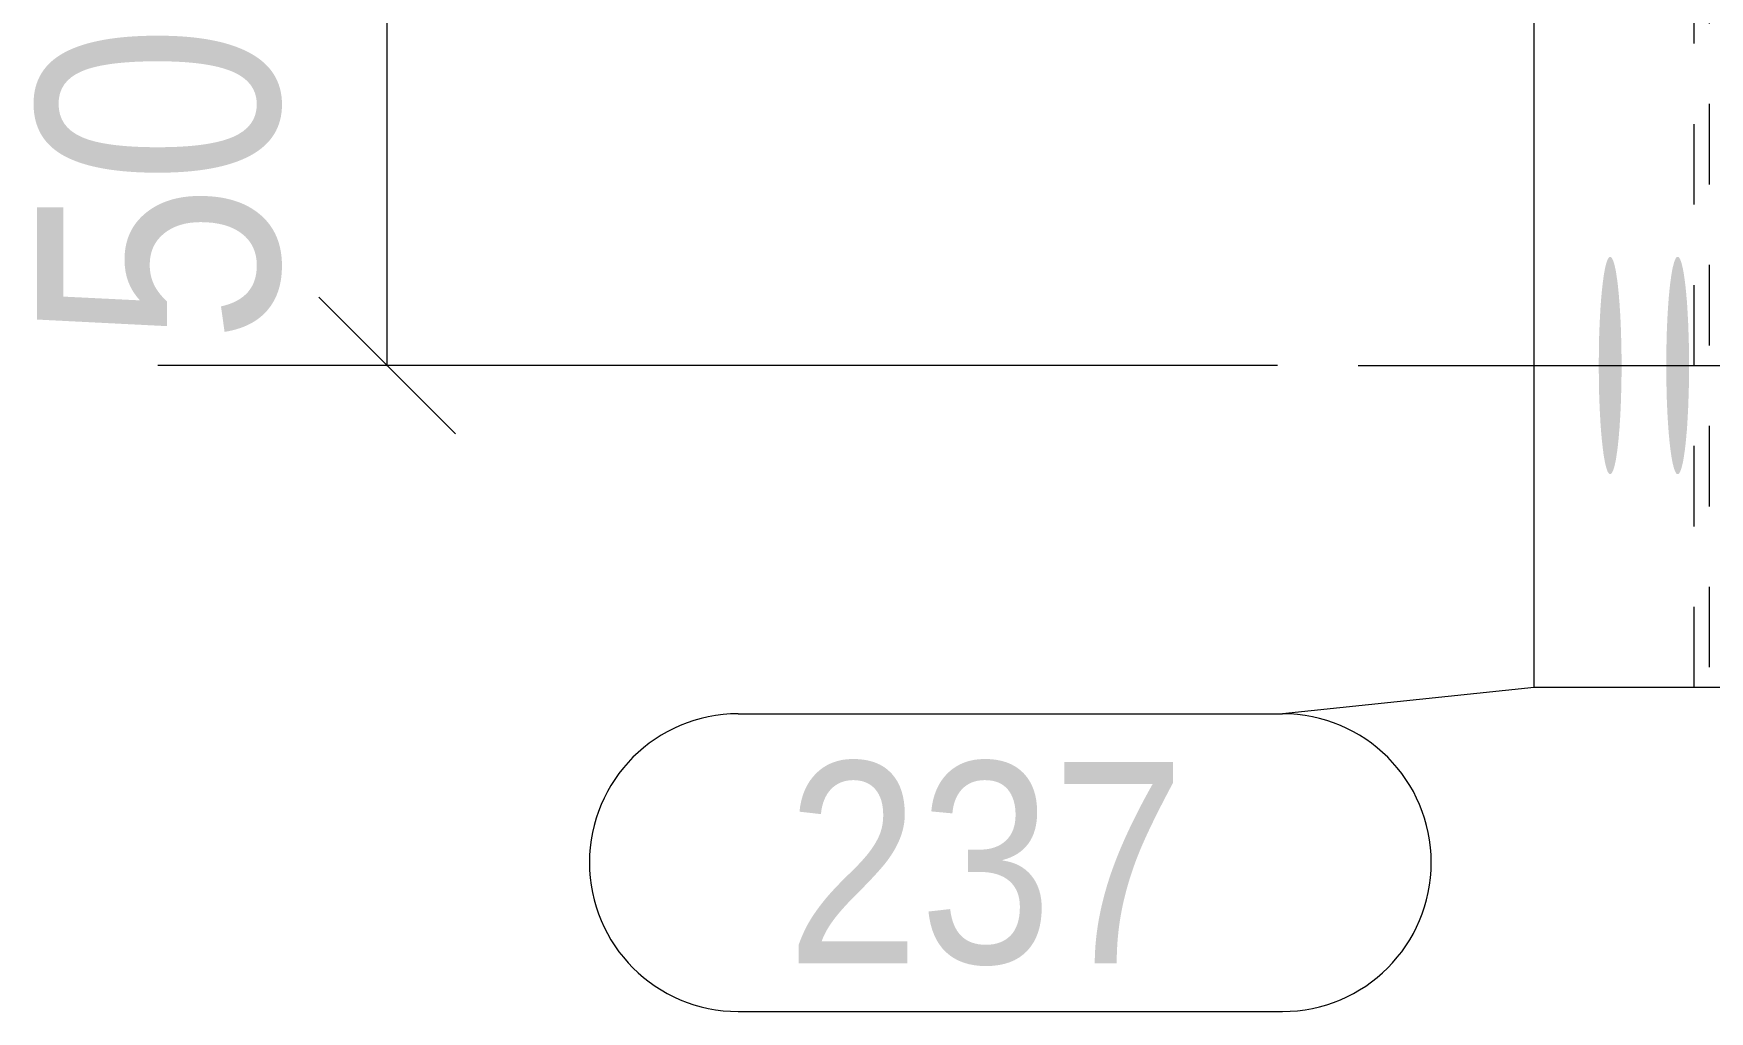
# Model space of a CAD drawing. Header units: millimetres. Extents: x 2 to 825, y 1 to 579.
# Drawn here: x 28.45 to 49.28, y 343.16 to 355.31 of the extents above; entities that cross this region are included whole.
import ezdxf

# ---------------------------------------------------------------- set-up
doc = ezdxf.new("R2010")
doc.units = ezdxf.units.MM
doc.linetypes.add('XKITLINE00', pattern=[0])
doc.linetypes.add('XKITLINE01', pattern=[4, 1, -1, 1, -1])
for name, color, linetype, lineweight in [('Bolt', 3, 'Continuous', 0), ('Dimensions', 7, 'Continuous', 0), ('Part', 2, 'Continuous', 0), ('PartMark', 7, 'Continuous', 0)]:
    doc.layers.add(name, color=color, linetype=linetype, lineweight=lineweight)
doc.styles.add('ARIAL', font='ARIAL.TTF')

# ---------------------------------------------------------------- blocks, each defined once
blk = doc.blocks.new('*A34')
at = {"layer": 'Bolt'}
for points in [[(48.189, 351.15), (48.189, 351.116), (48.189, 351.083), (48.189, 351.05), (48.188, 351.017), (48.188, 350.985), (48.187, 350.952), (48.187, 350.919), (48.186, 350.887), (48.185, 350.855), (48.184, 350.823), (48.183, 350.791), (48.182, 350.759), (48.181, 350.728), (48.18, 350.697), (48.179, 350.666), (48.177, 350.636), (48.176, 350.606), (48.174, 350.576), (48.173, 350.546), (48.171, 350.517), (48.169, 350.489), (48.167, 350.46), (48.165, 350.433), (48.164, 350.405), (48.161, 350.379), (48.159, 350.352), (48.157, 350.326), (48.155, 350.301), (48.153, 350.276), (48.15, 350.252), (48.148, 350.228), (48.145, 350.205), (48.143, 350.182), (48.14, 350.16), (48.138, 350.139), (48.135, 350.118), (48.132, 350.098), (48.129, 350.079), (48.126, 350.06), (48.124, 350.042), (48.121, 350.025), (48.118, 350.008), (48.115, 349.992), (48.111, 349.977), (48.108, 349.962), (48.105, 349.949), (48.102, 349.935), (48.099, 349.923), (48.095, 349.912), (48.092, 349.901), (48.089, 349.891), (48.086, 349.882), (48.082, 349.873), (48.079, 349.866), (48.075, 349.859), (48.072, 349.853), (48.069, 349.847), (48.065, 349.843), (48.062, 349.839), (48.058, 349.836), (48.055, 349.834), (48.051, 349.833), (48.048, 349.833), (48.044, 349.833), (48.041, 349.834), (48.037, 349.836), (48.034, 349.839), (48.03, 349.843), (48.027, 349.847), (48.024, 349.853), (48.02, 349.859), (48.017, 349.866), (48.013, 349.873), (48.01, 349.882), (48.007, 349.891), (48.003, 349.901), (48, 349.912), (47.997, 349.923), (47.994, 349.935), (47.99, 349.949), (47.987, 349.962), (47.984, 349.977), (47.981, 349.992), (47.978, 350.008), (47.975, 350.025), (47.972, 350.042), (47.969, 350.06), (47.966, 350.079), (47.963, 350.098), (47.961, 350.118), (47.958, 350.139), (47.955, 350.16), (47.953, 350.182), (47.95, 350.205), (47.948, 350.228), (47.945, 350.252), (47.943, 350.276), (47.941, 350.301), (47.938, 350.326), (47.936, 350.352), (47.934, 350.379), (47.932, 350.405), (47.93, 350.433), (47.928, 350.46), (47.926, 350.489), (47.925, 350.517), (47.923, 350.546), (47.921, 350.576), (47.92, 350.606), (47.918, 350.636), (47.917, 350.666), (47.916, 350.697), (47.914, 350.728), (47.913, 350.759), (47.912, 350.791), (47.911, 350.823), (47.91, 350.855), (47.91, 350.887), (47.909, 350.919), (47.908, 350.952), (47.908, 350.985), (47.907, 351.017), (47.907, 351.05), (47.907, 351.083), (47.906, 351.116), (47.906, 351.15), (47.906, 351.183), (47.906, 351.216), (47.906, 351.249), (47.907, 351.282), (47.907, 351.315), (47.907, 351.348), (47.908, 351.381), (47.908, 351.414), (47.909, 351.446), (47.91, 351.478), (47.91, 351.511), (47.911, 351.543), (47.912, 351.575), (47.913, 351.606), (47.914, 351.638), (47.916, 351.669), (47.917, 351.699), (47.918, 351.73), (47.92, 351.76), (47.921, 351.79), (47.923, 351.819), (47.925, 351.848), (47.926, 351.877), (47.928, 351.905), (47.93, 351.933), (47.932, 351.96), (47.934, 351.987), (47.936, 352.013), (47.938, 352.039), (47.941, 352.064), (47.943, 352.089), (47.945, 352.114), (47.948, 352.137), (47.95, 352.16), (47.953, 352.183), (47.955, 352.205), (47.958, 352.226), (47.961, 352.247), (47.963, 352.267), (47.966, 352.286), (47.969, 352.305), (47.972, 352.323), (47.975, 352.341), (47.978, 352.357), (47.981, 352.373), (47.984, 352.389), (47.987, 352.403), (47.99, 352.417), (47.994, 352.43), (47.997, 352.442), (48, 352.454), (48.003, 352.465), (48.007, 352.475), (48.01, 352.484), (48.013, 352.492), (48.017, 352.5), (48.02, 352.507), (48.024, 352.513), (48.027, 352.518), (48.03, 352.523), (48.034, 352.526), (48.037, 352.529), (48.041, 352.531), (48.044, 352.532), (48.048, 352.533), (48.051, 352.532), (48.055, 352.531), (48.058, 352.529), (48.062, 352.526), (48.065, 352.523), (48.069, 352.518), (48.072, 352.513), (48.075, 352.507), (48.079, 352.5), (48.082, 352.492), (48.086, 352.484), (48.089, 352.475), (48.092, 352.465), (48.095, 352.454), (48.099, 352.442), (48.102, 352.43), (48.105, 352.417), (48.108, 352.403), (48.111, 352.389), (48.115, 352.373), (48.118, 352.357), (48.121, 352.341), (48.124, 352.323), (48.126, 352.305), (48.129, 352.286), (48.132, 352.267), (48.135, 352.247), (48.138, 352.226), (48.14, 352.205), (48.143, 352.183), (48.145, 352.16), (48.148, 352.137), (48.15, 352.114), (48.153, 352.089), (48.155, 352.064), (48.157, 352.039), (48.159, 352.013), (48.161, 351.987), (48.164, 351.96), (48.165, 351.933), (48.167, 351.905), (48.169, 351.877), (48.171, 351.848), (48.173, 351.819), (48.174, 351.79), (48.176, 351.76), (48.177, 351.73), (48.179, 351.699), (48.18, 351.669), (48.181, 351.638), (48.182, 351.606), (48.183, 351.575), (48.184, 351.543), (48.185, 351.511), (48.186, 351.478), (48.187, 351.446), (48.187, 351.414), (48.188, 351.381), (48.188, 351.348), (48.189, 351.315), (48.189, 351.282), (48.189, 351.249), (48.189, 351.216), (48.189, 351.183)], [(49.028, 351.15), (49.028, 351.116), (49.028, 351.083), (49.028, 351.05), (49.027, 351.017), (49.027, 350.985), (49.026, 350.952), (49.026, 350.919), (49.025, 350.887), (49.024, 350.855), (49.023, 350.823), (49.022, 350.791), (49.021, 350.759), (49.02, 350.728), (49.019, 350.697), (49.018, 350.666), (49.016, 350.636), (49.015, 350.606), (49.013, 350.576), (49.012, 350.546), (49.01, 350.517), (49.008, 350.489), (49.007, 350.46), (49.005, 350.433), (49.003, 350.405), (49.001, 350.379), (48.999, 350.352), (48.996, 350.326), (48.994, 350.301), (48.992, 350.276), (48.989, 350.252), (48.987, 350.228), (48.985, 350.205), (48.982, 350.182), (48.979, 350.16), (48.977, 350.139), (48.974, 350.118), (48.971, 350.098), (48.968, 350.079), (48.966, 350.06), (48.963, 350.042), (48.96, 350.025), (48.957, 350.008), (48.954, 349.992), (48.951, 349.977), (48.947, 349.962), (48.944, 349.949), (48.941, 349.935), (48.938, 349.923), (48.935, 349.912), (48.931, 349.901), (48.928, 349.891), (48.925, 349.882), (48.921, 349.873), (48.918, 349.866), (48.915, 349.859), (48.911, 349.853), (48.908, 349.847), (48.904, 349.843), (48.901, 349.839), (48.897, 349.836), (48.894, 349.834), (48.89, 349.833), (48.887, 349.833), (48.883, 349.833), (48.88, 349.834), (48.876, 349.836), (48.873, 349.839), (48.87, 349.843), (48.866, 349.847), (48.863, 349.853), (48.859, 349.859), (48.856, 349.866), (48.853, 349.873), (48.849, 349.882), (48.846, 349.891), (48.842, 349.901), (48.839, 349.912), (48.836, 349.923), (48.833, 349.935), (48.83, 349.949), (48.826, 349.962), (48.823, 349.977), (48.82, 349.992), (48.817, 350.008), (48.814, 350.025), (48.811, 350.042), (48.808, 350.06), (48.805, 350.079), (48.803, 350.098), (48.8, 350.118), (48.797, 350.139), (48.794, 350.16), (48.792, 350.182), (48.789, 350.205), (48.787, 350.228), (48.784, 350.252), (48.782, 350.276), (48.78, 350.301), (48.777, 350.326), (48.775, 350.352), (48.773, 350.379), (48.771, 350.405), (48.769, 350.433), (48.767, 350.46), (48.765, 350.489), (48.764, 350.517), (48.762, 350.546), (48.76, 350.576), (48.759, 350.606), (48.757, 350.636), (48.756, 350.666), (48.755, 350.697), (48.754, 350.728), (48.752, 350.759), (48.751, 350.791), (48.75, 350.823), (48.75, 350.855), (48.749, 350.887), (48.748, 350.919), (48.747, 350.952), (48.747, 350.985), (48.746, 351.017), (48.746, 351.05), (48.746, 351.083), (48.745, 351.116), (48.745, 351.15), (48.745, 351.183), (48.745, 351.216), (48.745, 351.249), (48.746, 351.282), (48.746, 351.315), (48.746, 351.348), (48.747, 351.381), (48.747, 351.414), (48.748, 351.446), (48.749, 351.478), (48.75, 351.511), (48.75, 351.543), (48.751, 351.575), (48.752, 351.606), (48.754, 351.638), (48.755, 351.669), (48.756, 351.699), (48.757, 351.73), (48.759, 351.76), (48.76, 351.79), (48.762, 351.819), (48.764, 351.848), (48.765, 351.877), (48.767, 351.905), (48.769, 351.933), (48.771, 351.96), (48.773, 351.987), (48.775, 352.013), (48.777, 352.039), (48.78, 352.064), (48.782, 352.089), (48.784, 352.114), (48.787, 352.137), (48.789, 352.16), (48.792, 352.183), (48.794, 352.205), (48.797, 352.226), (48.8, 352.247), (48.803, 352.267), (48.805, 352.286), (48.808, 352.305), (48.811, 352.323), (48.814, 352.341), (48.817, 352.357), (48.82, 352.373), (48.823, 352.389), (48.826, 352.403), (48.83, 352.417), (48.833, 352.43), (48.836, 352.442), (48.839, 352.454), (48.842, 352.465), (48.846, 352.475), (48.849, 352.484), (48.853, 352.492), (48.856, 352.5), (48.859, 352.507), (48.863, 352.513), (48.866, 352.518), (48.87, 352.523), (48.873, 352.526), (48.876, 352.529), (48.88, 352.531), (48.883, 352.532), (48.887, 352.533), (48.89, 352.532), (48.894, 352.531), (48.897, 352.529), (48.901, 352.526), (48.904, 352.523), (48.908, 352.518), (48.911, 352.513), (48.915, 352.507), (48.918, 352.5), (48.921, 352.492), (48.925, 352.484), (48.928, 352.475), (48.931, 352.465), (48.935, 352.454), (48.938, 352.442), (48.941, 352.43), (48.944, 352.417), (48.947, 352.403), (48.951, 352.389), (48.954, 352.373), (48.957, 352.357), (48.96, 352.341), (48.963, 352.323), (48.966, 352.305), (48.968, 352.286), (48.971, 352.267), (48.974, 352.247), (48.977, 352.226), (48.979, 352.205), (48.982, 352.183), (48.985, 352.16), (48.987, 352.137), (48.989, 352.114), (48.992, 352.089), (48.994, 352.064), (48.996, 352.039), (48.999, 352.013), (49.001, 351.987), (49.003, 351.96), (49.005, 351.933), (49.007, 351.905), (49.008, 351.877), (49.01, 351.848), (49.012, 351.819), (49.013, 351.79), (49.015, 351.76), (49.016, 351.73), (49.018, 351.699), (49.019, 351.669), (49.02, 351.638), (49.021, 351.606), (49.022, 351.575), (49.023, 351.543), (49.024, 351.511), (49.025, 351.478), (49.026, 351.446), (49.026, 351.414), (49.027, 351.381), (49.027, 351.348), (49.028, 351.315), (49.028, 351.282), (49.028, 351.249), (49.028, 351.216), (49.029, 351.183)]]:
    blk.add_hatch(color=3, dxfattribs=at).paths.add_polyline_path(points, flags=17)
at = {"layer": 'Bolt', "color": 3, "linetype": 'XKITLINE00', "lineweight": 0}
for p, q in [((44.915, 351.183), (51.877, 351.183)), ((45.754, 351.183), (52.716, 351.183)), ((46.593, 351.183), (53.555, 351.183)), ((49.111, 351.183), (56.072, 351.183))]:
    blk.add_line(p, q, dxfattribs=at)
blk = doc.blocks.new('*A46')
at = {"layer": 'Part', "color": 7, "linetype": 'XKITLINE01', "lineweight": 0}
blk.add_line((49.282, 347.433), (49.282, 364.933), dxfattribs=at)
blk = doc.blocks.new('*A47')
at = {"layer": 'Part', "color": 2, "linetype": 'XKITLINE00', "lineweight": 0}
for p, q in [((47.104, 347.183), (47.104, 365.183)), ((56.645, 347.183), (47.104, 347.183))]:
    blk.add_line(p, q, dxfattribs=at)
at = {"layer": 'Part', "color": 7, "linetype": 'XKITLINE01', "lineweight": 0}
blk.add_line((49.093, 347.183), (49.093, 365.183), dxfattribs=at)
blk = doc.blocks.new('*A138')
at = {"layer": 'PartMark', "color": 7, "linetype": 'XKITLINE00', "lineweight": 0}
for p, q in [((47.104, 347.183), (43.975, 346.857)), ((37.212, 346.857), (43.975, 346.857)), ((37.212, 343.157), (43.975, 343.157))]:
    blk.add_line(p, q, dxfattribs=at)
for centre, start, end in [((37.212, 345.007), 90, 270), ((43.975, 345.007), 270, 90)]:
    blk.add_arc(centre, 1.85, start, end, dxfattribs=at)
at = {"layer": 'PartMark', "color": 3, "style": 'ARIAL', "width": 0.85}
blk.add_text('237', height=2.5, dxfattribs=at).set_placement((37.812, 343.757))
blk = doc.blocks.new('*A144')
at = {"layer": 'Dimensions', "color": 7, "linetype": 'XKITLINE00', "lineweight": 0}
for p, q in [((32.849, 351.183), (32.849, 356.183)), ((32, 352.031), (33.697, 350.334)), ((43.915, 351.183), (29.999, 351.183))]:
    blk.add_line(p, q, dxfattribs=at)
at = {"layer": 'Dimensions', "color": 3}
blk.add_point((32.849, 351.183), dxfattribs=at)
at = {"layer": 'Dimensions', "color": 3, "style": 'ARIAL', "width": 0.85}
blk.add_text('50', height=3, rotation=90.0002, dxfattribs=at).set_placement((31.499, 351.458))

msp = doc.modelspace()

# ---------------------------------------------------------------- block references
at = {"lineweight": 0}
for name in ['*A47', '*A46', '*A34', '*A144', '*A138']:
    msp.add_blockref(name, (0, 0), dxfattribs=at)

doc.saveas('drawing.dxf')
